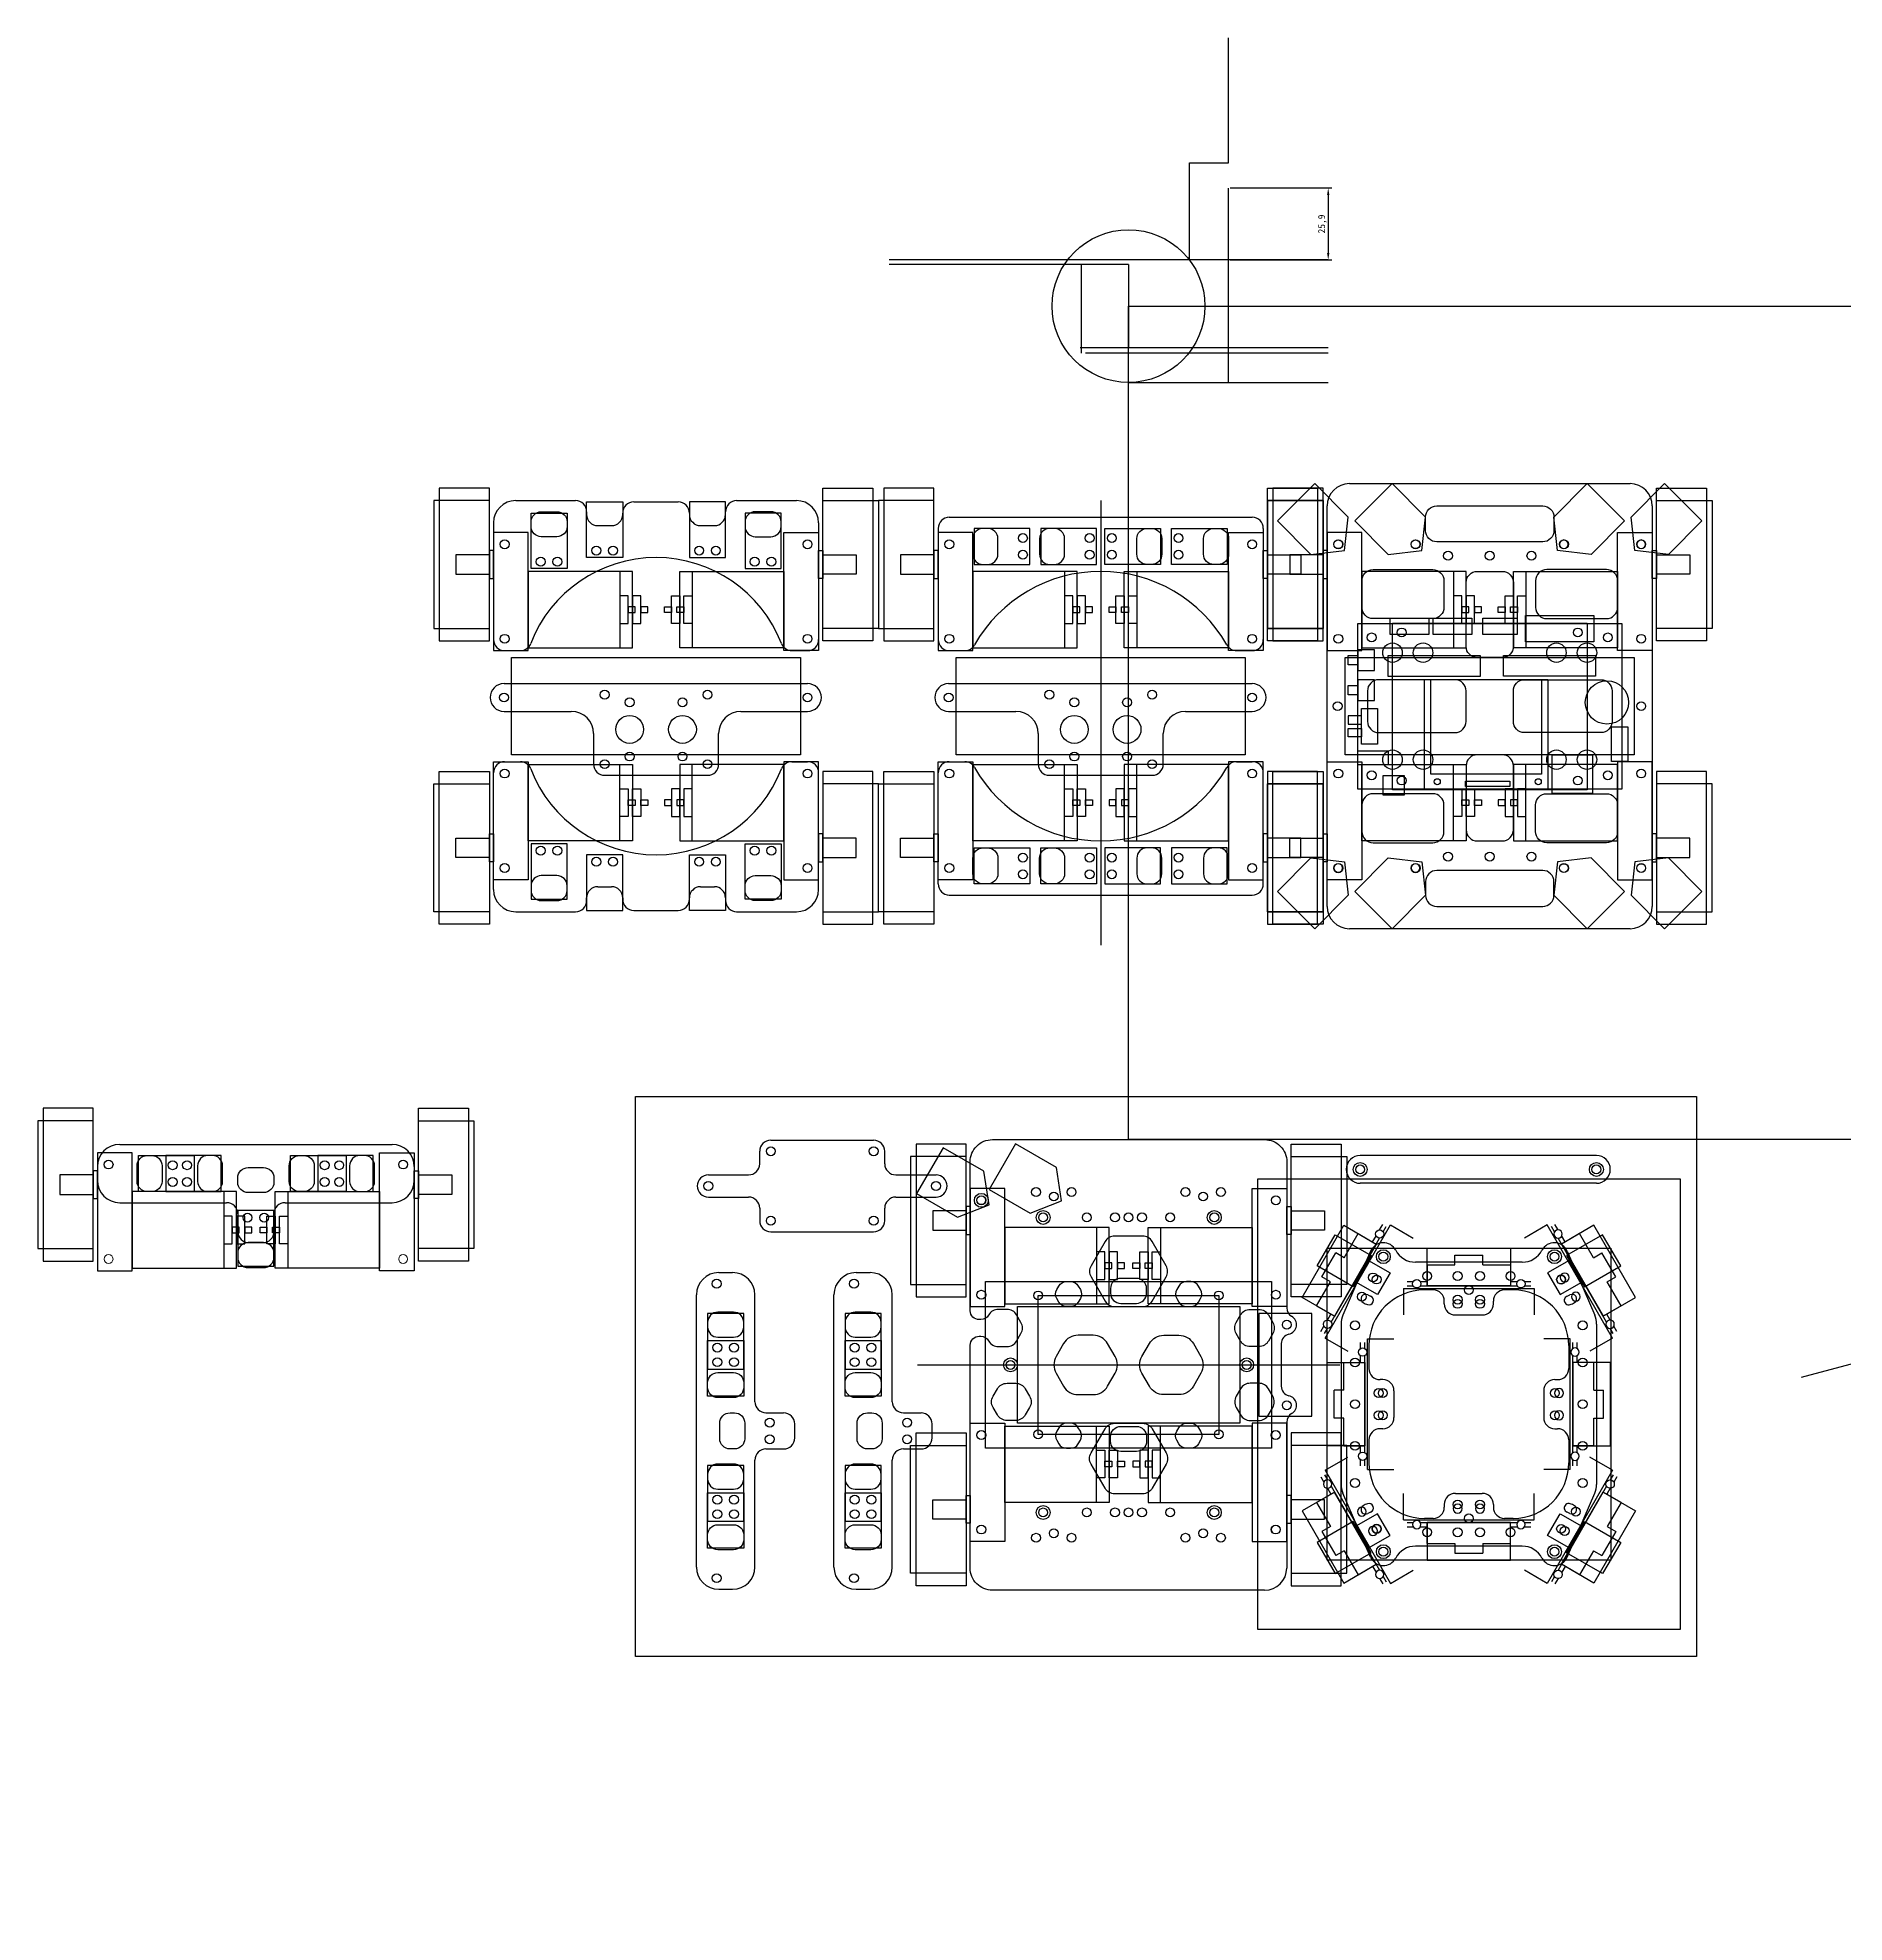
# Model space of a CAD drawing. Header units: millimetres. Extents: x -611 to 3806, y -1959 to 573.
# Drawn here: x 113 to 763, y -133 to 545 of the extents above; entities that cross this region are included whole.
import ezdxf

# ---------------------------------------------------------------- set-up
doc = ezdxf.new("R2010")
doc.units = ezdxf.units.MM
for name, color, linetype in [('内切', 7, 'Continuous'), ('外切', 2, 'Continuous'), ('部件', 22, 'Continuous')]:
    doc.layers.add(name, color=color, linetype=linetype)
doc.styles.get("Standard").update_dxf_attribs({"font": ''})
doc.styles.get('Standard').set_extended_font_data('SimSun')
doc.dimstyles.new('ISO-25', dxfattribs={"dimtxt": 2.5, "dimasz": 2.5, "dimexe": 1.25, "dimexo": 0.625, "dimtad": 1, "dimtxsty": 'Standard', "dimcen": 2.5, "dimadec": 0, "dimazin": 0, "dimtfac": 1, "dimtmove": 0, "dimatfit": 3, "dimfxl": 0, "dimarcsym": 0})

# ---------------------------------------------------------------- blocks, each defined once
blk = doc.blocks.new('A$C40E74946')
at = {"layer": '部件', "color": 6}
blk.add_line((76.5, 28.5), (76.5, 56), dxfattribs=at)
at = {"layer": '部件', "color": 1}
for points in [[(31, 57), (43.5, 57), (43.5, 14.5), (31, 14.5)], [(43.5, 28.5), (43.5, 56), (81, 56), (81, 28.5)], [(11.5, 53.5), (29.5, 53.5), (29.5, -1.5), (11.5, -1.5)], [(81, 47.3), (84, 47.3), (84, 37.3), (81, 37.3)], [(84, 43.3), (86.5, 43.3), (86.5, 41.3), (84, 41.3)], [(17.5, 29.5), (29.5, 29.5), (29.5, 22.5), (17.5, 22.5)], [(29.5, 31), (31, 31), (31, 21), (29.5, 21)]]:
    blk.add_lwpolyline(points, close=True, dxfattribs=at)
at = {"layer": '部件'}
blk.add_lwpolyline([(9.5, 49), (29.5, 49), (29.5, 3), (9.5, 3)], close=True, dxfattribs=at)
at = {"layer": '部件', "color": 6}
for points in [[(76.5, 47.3), (79.5, 47.3), (79.5, 37.3), (76.5, 37.3)], [(79.5, 43.3), (82, 43.3), (82, 41.3), (79.5, 41.3)]]:
    blk.add_lwpolyline(points, close=True, dxfattribs=at)
at = {"layer": '部件', "color": 1, "lineweight": 0}
for centre in [(35, 52.75), (35, 18.75)]:
    blk.add_circle(centre, 1.6, dxfattribs=at)
blk = doc.blocks.new('A$C26002F25')
blk.add_lwpolyline([(9.5, 0), (19, 7.6), (19, 24.6), (0, 24.6), (0, 7.6), (9.5, 0)])
blk.add_circle((9.5, 3.2, -58.01), 1.56)
blk = doc.blocks.new('A$C08BD089C')
at = {"layer": '部件', "color": 3}
for points in [[(2.49, 2.95), (2.49, 62.55), (97.49, 62.55), (97.49, 2.95)], [(27.49, 64.15), (27.49, 50.15), (12.99, 50.15), (12.99, 64.15)], [(29.06, 62.55), (73.46, 62.55), (73.46, 23.15), (29.06, 23.15)], [(42.71, 61.65), (58.71, 61.65), (58.71, 59.71), (42.71, 59.71)], [(88.29, 57.65), (80.79, 57.65), (80.79, 64.75), (88.29, 64.75)], [(31.36, 57.15), (71.16, 57.15), (71.16, 23.15), (31.36, 23.15)], [(6.21, 52.55), (6.21, 40.15), (0.31, 40.15), (0.31, 52.55)], [(86.49, 53.75), (97.49, 53.75), (97.49, 48.75), (86.49, 48.75)], [(90.39, 46.35), (96.09, 46.35), (96.09, 33.55), (90.39, 33.55)], [(96.09, 43.75), (100.99, 43.75), (100.99, 40.75), (96.09, 40.75)], [(96.09, 36.15), (100.99, 36.15), (100.99, 39.15), (96.09, 39.15)], [(91.49, 23.25), (97.49, 23.25), (97.49, 30.65), (91.49, 30.65)], [(97.49, 28.6), (100.99, 28.6), (100.99, 25.3), (97.49, 25.3)], [(11.89, 21.95), (44.99, 21.95), (44.99, 14.45), (11.89, 14.45)], [(53.39, 22), (86.49, 22), (86.49, 14.5), (53.39, 14.5)], [(91.49, 12.45), (97.49, 12.45), (97.49, 19.85), (91.49, 19.85)], [(97.49, 17.8), (100.99, 17.8), (100.99, 14.5), (97.49, 14.5)], [(12.49, 9.5), (37.09, 9.5), (37.09, 0), (12.49, 0)], [(40.09, 6.95), (52.49, 6.95), (52.49, 1.05), (40.09, 1.05)], [(56.49, 6.95), (70.39, 6.95), (70.39, 1.05), (56.49, 1.05)], [(71.89, 6.95), (85.79, 6.95), (85.79, 1.05), (71.89, 1.05)]]:
    blk.add_lwpolyline(points, close=True, dxfattribs=at)
at = {"layer": '部件'}
for centre in [(7.49, 57.55), (92.49, 57.55), (7.49, 7.95), (92.49, 7.95)]:
    blk.add_circle(centre, 1.6, dxfattribs=at)
at = {"layer": '部件', "color": 3}
for centre, radius in [((32.54, 59.91), 1.1), ((68.89, 59.91), 1.1), ((7.8, 31.33), 7.8)]:
    blk.add_circle(centre, radius, dxfattribs=at)
blk = doc.blocks.new('newban')
at = {"layer": '部件'}
blk.add_lwpolyline([(-73.91, -12), (-13.91, -12), (-13.91, -82), (-73.91, -82)], close=True, dxfattribs=at)
for centre in [(-70.56, -15.3), (-17.26, -15.3), (-70.56, -78.7), (-17.26, -78.7)]:
    blk.add_circle(centre, 1.6, dxfattribs=at)
blk = doc.blocks.new('*D11')
at = {"layer": 'Defpoints', "color": 0}
for p in [(541.66, 491.38), (541.66, 465.48), (577.6, 465.48)]:
    blk.add_point(p, dxfattribs=at)
at = {"layer": '外切', "color": 0, "lineweight": -2}
for p, q in [((542.29, 491.38), (578.85, 491.38)), ((577.6, 488.88), (577.6, 467.98)), ((542.29, 465.48), (578.85, 465.48))]:
    blk.add_line(p, q, dxfattribs=at)
at = {"layer": '外切', "color": 0}
for points in [[(577.18, 488.88), (578.02, 488.88), (577.6, 491.38)], [(577.18, 467.98), (578.02, 467.98), (577.6, 465.48)]]:
    blk.add_solid(points, dxfattribs=at)
at = {"layer": '外切', "color": 0, "insert": (575.52, 478.43), "char_height": 2.5, "attachment_point": 5, "rotation": 90}
blk.add_mtext('25,9', dxfattribs=at)
blk = doc.blocks.new('djd')
at = {"layer": '部件', "color": 3}
for p, q in [((629.69, -106.7), (629.69, 13.3)), ((578.22, -132.57), (433.72, -49.14)), ((573.22, -187.8), (433.72, -187.8)), ((578.22, -243.03), (433.72, -326.46))]:
    blk.add_line(p, q, dxfattribs=at)
at = {"layer": '部件', "color": 2}
for p, q in [((578.72, -131.7), (473.72, -71.08)), ((578.72, -243.9), (473.72, -304.52))]:
    blk.add_line(p, q, dxfattribs=at)
at = {"layer": '部件', "color": 4}
for p, q in [((579.22, -130.83), (523.72, -98.79)), ((579.22, -244.77), (523.72, -276.81))]:
    blk.add_line(p, q, dxfattribs=at)
at = {"layer": '部件'}
for p, q in [((581.22, -106.7), (678.15, -106.7)), ((618.66, -106.7), (618.66, -268.9)), ((629.69, -106.7), (629.69, -268.9)), ((640.72, -106.7), (640.72, -268.9)), ((573.22, -260.9), (573.22, -114.7)), ((686.15, -114.7), (686.15, -260.9)), ((678.15, -268.9), (581.22, -268.9))]:
    blk.add_line(p, q, dxfattribs=at)
at = {"layer": '部件', "color": 1}
for p, q in [((614.69, -132.66), (629.69, -106.7)), ((629.69, -106.7), (644.69, -132.66))]:
    blk.add_line(p, q, dxfattribs=at)
at = {"layer": '部件'}
for points in [[(553.72, -108.3), (571.72, -108.3), (571.72, -163.3), (553.72, -163.3)], [(687.72, -108.3), (705.72, -108.3), (705.72, -163.3), (687.72, -163.3)], [(595.47, -132.7), (582.47, -125.2), (574.97, -138.2), (587.97, -145.7)], [(663.91, -132.7), (676.9, -125.2), (684.4, -138.2), (671.41, -145.7)], [(597.51, -147.16), (601.51, -140.24), (593.72, -135.74), (589.72, -142.66)], [(661.86, -147.16), (657.86, -140.24), (665.66, -135.74), (669.66, -142.66)], [(553.72, -212.3), (571.72, -212.3), (571.72, -267.3), (553.72, -267.3)], [(687.72, -212.3), (705.72, -212.3), (705.72, -267.3), (687.72, -267.3)], [(595.47, -242.89), (582.47, -250.39), (574.97, -237.4), (587.97, -229.9)], [(597.51, -228.44), (601.51, -235.36), (593.72, -239.86), (589.72, -232.94)], [(661.86, -228.44), (657.86, -235.36), (665.66, -239.86), (669.66, -232.94)], [(663.91, -242.89), (676.9, -250.39), (684.4, -237.4), (671.41, -229.9)]]:
    blk.add_lwpolyline(points, close=True, dxfattribs=at)
at = {"layer": '部件', "color": 6}
for points in [[(623.19, -160.35), (623.19, -161.95, 0.414214), (626.89, -165.65), (632.49, -165.65, 0.414214), (636.19, -161.95), (636.19, -160.35, 0.414214), (632.49, -156.65), (626.89, -156.65, 0.414214)], [(623.19, -215.25), (623.19, -213.65, -0.414214), (626.89, -209.95), (632.49, -209.95, -0.414214), (636.19, -213.65), (636.19, -215.25, -0.414214), (632.49, -218.95), (626.89, -218.95, -0.414214)]]:
    blk.add_lwpolyline(points, format="xyb", close=True, dxfattribs=at)
at = {"layer": '部件'}
for centre in [(614.69, -132.66), (629.69, -132.66), (644.69, -132.66), (596.91, -142.2), (662.46, -142.2), (596.91, -233.4), (662.46, -233.4), (614.69, -242.94), (629.69, -242.94), (644.69, -242.94)]:
    blk.add_circle(centre, 1.6, dxfattribs=at)
for centre, start, end in [((581.22, -114.7), 90, 180), ((678.15, -114.7), 0, 90), ((581.22, -260.9), 180, 270), ((678.15, -260.9), 270, 0)]:
    blk.add_arc(centre, 8, start, end, dxfattribs=at)
blk = doc.blocks.new('rt')
at = {"layer": '部件', "color": 3}
for points in [[(444.6, -44), (457.6, -44), (457.6, -59), (444.6, -59)], [(446.6, -59), (455.6, -59), (455.6, -68), (446.6, -68)]]:
    blk.add_lwpolyline(points, close=True, dxfattribs=at)
blk.add_circle((451.1, -65), 1.6, dxfattribs=at)
blk = doc.blocks.new('ry')
at = {"layer": '部件', "color": 3}
for p, q in [((400.85, -48.2), (400.85, -44.7)), ((400.85, -44.7), (410.85, -44.7)), ((410.85, -48.2), (410.85, -44.7)), ((383.6, -54.2), (385.8, -54.2)), ((388.4, -54.2), (390.85, -54.2)), ((390.85, -48.2), (400.85, -48.2)), ((390.85, -48.2), (390.85, -55.7)), ((410.85, -48.2), (420.85, -48.2)), ((420.85, -48.2), (420.85, -55.7)), ((420.85, -54.2), (423.3, -54.2)), ((425.9, -54.2), (428.1, -54.2)), ((383.6, -55.7), (385.8, -55.7)), ((388.4, -55.7), (423.3, -55.7)), ((425.9, -55.7), (428.1, -55.7))]:
    blk.add_line(p, q, dxfattribs=at)
at = {"layer": '部件', "color": 6}
for p, q in [((382.35, -56.7), (429.35, -56.7)), ((382.35, -56.7), (382.35, -66.2)), ((429.35, -56.7), (429.35, -66.2))]:
    blk.add_line(p, q, dxfattribs=at)
blk.add_lwpolyline([(390.85, -42.2), (420.85, -42.2), (420.85, -55.7), (390.85, -55.7)], close=True, dxfattribs=at)
at = {"layer": '部件', "color": 3}
for centre in [(387.1, -54.95), (424.6, -54.95)]:
    blk.add_circle(centre, 1.5, dxfattribs=at)
at = {"layer": '部件', "color": 6}
for centre in [(401.85, -60.7), (409.85, -60.7)]:
    blk.add_circle(centre, 1.6, dxfattribs=at)

msp = doc.modelspace()

# ---------------------------------------------------------------- linework, layer by layer
at = {"layer": '内切'}
for p, q in [((615.35, 94.749), (612.238, 94.749)), ((619.35, 89.749), (619.35, 90.749)), ((637.05, 89.749), (637.05, 90.749)), ((644.162, 94.749), (641.05, 94.749)), ((623.35, 85.749), (633.05, 85.749)), ((592.238, 74.749), (592.238, 66.499)), ((664.162, 74.749), (664.162, 66.499)), ((597.238, 62.499), (596.238, 62.499)), ((659.162, 62.499), (660.162, 62.499)), ((601.238, 58.499), (601.238, 48.799)), ((655.162, 58.499), (655.162, 48.799)), ((592.238, 40.799), (592.238, 32.549)), ((597.238, 44.799), (596.238, 44.799)), ((659.162, 44.799), (660.162, 44.799)), ((664.162, 40.799), (664.162, 32.549)), ((623.35, 21.549), (633.05, 21.549)), ((619.35, 17.549), (619.35, 16.549)), ((637.05, 17.549), (637.05, 16.549)), ((615.35, 12.549), (612.238, 12.549)), ((644.162, 12.549), (641.05, 12.549))]:
    msp.add_line(p, q, dxfattribs=at)
for points in [[(290.725, 369.579), (290.725, 371.179, -0.4142136), (294.425, 374.879), (300.025, 374.879, -0.4142136), (303.725, 371.179), (303.725, 369.579, -0.4142136), (300.025, 365.879), (294.425, 365.879, -0.4142136)], [(380.725, 369.579), (380.725, 371.179, 0.4142136), (377.025, 374.879), (371.425, 374.879, 0.4142136), (367.725, 371.179), (367.725, 369.579, 0.4142136), (371.425, 365.879), (377.025, 365.879, 0.4142136)], [(616.644, 376.979), (654.806, 376.979, -0.4142136), (658.806, 372.979), (658.806, 368.018, -0.4142136), (654.806, 364.018), (616.644, 364.018, -0.4142136), (612.644, 368.018), (612.644, 372.979, -0.4142136)], [(455.025, 368.879), (453.425, 368.879, 0.4142136), (449.725, 365.179), (449.725, 359.579, 0.4142136), (453.425, 355.879), (455.025, 355.879, 0.4142136), (458.725, 359.579), (458.725, 365.179, 0.4142136)], [(479.025, 368.879), (477.425, 368.879, 0.4142136), (473.725, 365.179), (473.725, 359.579, 0.4142136), (477.425, 355.879), (479.025, 355.879, 0.4142136), (482.725, 359.579), (482.725, 365.179, 0.4142136)], [(512.425, 368.879), (514.025, 368.879, -0.4142136), (517.725, 365.179), (517.725, 359.579, -0.4142136), (514.025, 355.879), (512.425, 355.879, -0.4142136), (508.725, 359.579), (508.725, 365.179, -0.4142136)], [(536.425, 368.879), (538.025, 368.879, -0.4142136), (541.725, 365.179), (541.725, 359.579, -0.4142136), (538.025, 355.879), (536.425, 355.879, -0.4142136), (532.725, 359.579), (532.725, 365.179, -0.4142136)], [(615.225, 336.408), (593.725, 336.408, -0.4142136), (589.725, 340.408), (589.725, 350.018, -0.4142136), (593.725, 354.018), (615.225, 354.018, -0.4142136), (619.225, 350.018), (619.225, 340.408, -0.4142136)], [(631.225, 353.379), (640.225, 353.379, -0.4142136), (644.225, 349.379), (644.225, 326.379, -0.4142136), (640.225, 322.379), (631.225, 322.379, -0.4142136), (627.225, 326.379), (627.225, 349.379, -0.4142136)], [(656.225, 336.408), (677.725, 336.408, 0.4142136), (681.725, 340.408), (681.725, 350.018, 0.4142136), (677.725, 354.018), (656.225, 354.018, 0.4142136), (652.225, 350.018), (652.225, 340.408, 0.4142136)], [(595.725, 295.379), (623.225, 295.379, 0.4142136), (627.225, 299.379), (627.225, 310.379, 0.4142136), (623.225, 314.379), (595.725, 314.379, 0.4142136), (591.725, 310.379), (591.725, 299.379, 0.4142136)], [(675.725, 295.379), (648.225, 295.379, -0.4142136), (644.225, 299.379), (644.225, 310.379, -0.4142136), (648.225, 314.379), (675.725, 314.379, -0.4142136), (679.725, 310.379), (679.725, 299.379, -0.4142136)], [(631.225, 256.379), (640.225, 256.379, 0.4142136), (644.225, 260.379), (644.225, 283.379, 0.4142136), (640.225, 287.379), (631.225, 287.379, 0.4142136), (627.225, 283.379), (627.225, 260.379, 0.4142136)], [(615.225, 273.35), (593.725, 273.35, 0.4142136), (589.725, 269.35), (589.725, 259.74, 0.4142136), (593.725, 255.74), (615.225, 255.74, 0.4142136), (619.225, 259.74), (619.225, 269.35, 0.4142136)], [(656.225, 273.35), (677.725, 273.35, -0.4142136), (681.725, 269.35), (681.725, 259.74, -0.4142136), (677.725, 255.74), (656.225, 255.74, -0.4142136), (652.225, 259.74), (652.225, 269.35, -0.4142136)], [(455.025, 240.879), (453.425, 240.879, -0.4142136), (449.725, 244.579), (449.725, 250.179, -0.4142136), (453.425, 253.879), (455.025, 253.879, -0.4142136), (458.725, 250.179), (458.725, 244.579, -0.4142136)], [(479.025, 240.879), (477.425, 240.879, -0.4142136), (473.725, 244.579), (473.725, 250.179, -0.4142136), (477.425, 253.879), (479.025, 253.879, -0.4142136), (482.725, 250.179), (482.725, 244.579, -0.4142136)], [(512.425, 240.879), (514.025, 240.879, 0.4142136), (517.725, 244.579), (517.725, 250.179, 0.4142136), (514.025, 253.879), (512.425, 253.879, 0.4142136), (508.725, 250.179), (508.725, 244.579, 0.4142136)], [(536.425, 240.879), (538.025, 240.879, 0.4142136), (541.725, 244.579), (541.725, 250.179, 0.4142136), (538.025, 253.879), (536.425, 253.879, 0.4142136), (532.725, 250.179), (532.725, 244.579, 0.4142136)], [(616.644, 232.779), (654.806, 232.779, 0.4142136), (658.806, 236.779), (658.806, 241.74, 0.4142136), (654.806, 245.74), (616.644, 245.74, 0.4142136), (612.644, 241.74), (612.644, 236.779, 0.4142136)], [(290.725, 240.179), (290.725, 238.579, 0.4142136), (294.425, 234.879), (300.025, 234.879, 0.4142136), (303.725, 238.579), (303.725, 240.179, 0.4142136), (300.025, 243.879), (294.425, 243.879, 0.4142136)], [(380.725, 240.179), (380.725, 238.579, -0.4142136), (377.025, 234.879), (371.425, 234.879, -0.4142136), (367.725, 238.579), (367.725, 240.179, -0.4142136), (371.425, 243.879), (377.025, 243.879, -0.4142136)], [(154.25, 130.15), (152.65, 130.15, -0.4142136), (148.95, 133.85), (148.95, 139.45, -0.4142136), (152.65, 143.15), (154.25, 143.15, -0.4142136), (157.95, 139.45), (157.95, 133.85, -0.4142136)], [(174.45, 130.15), (176.05, 130.15, 0.4142136), (179.75, 133.85), (179.75, 139.45, 0.4142136), (176.05, 143.15), (174.45, 143.15, 0.4142136), (170.75, 139.45), (170.75, 133.85, 0.4142136)], [(209, 130.15), (207.4, 130.15, -0.4142136), (203.7, 133.85), (203.7, 139.45, -0.4142136), (207.4, 143.15), (209, 143.15, -0.4142136), (212.7, 139.45), (212.7, 133.85, -0.4142136)], [(229.15, 130.15), (230.75, 130.15, 0.4142136), (234.45, 133.85), (234.45, 139.45, 0.4142136), (230.75, 143.15), (229.15, 143.15, 0.4142136), (225.45, 139.45), (225.45, 133.85, 0.4142136)], [(185.2, 133.5), (185.2, 135.1, -0.4142136), (188.9, 138.8), (194.5, 138.8, -0.4142136), (198.2, 135.1), (198.2, 133.5, -0.4142136), (194.5, 129.8), (188.9, 129.8, -0.4142136)], [(519.271, 103.479), (514.249, 112.178, 0.2679492), (510.785, 114.178), (500.74, 114.178, 0.2679492), (497.276, 112.178), (492.253, 103.479, 0.2679492), (492.253, 99.479), (497.276, 90.779, 0.2679492), (500.74, 88.779), (510.785, 88.779, 0.2679492), (514.249, 90.779), (519.271, 99.479, 0.2679492)], [(488.421, 91.679), (487.671, 90.379, -0.2679492), (484.9, 88.779), (483.4, 88.779, -0.2679492), (480.629, 90.379), (479.879, 91.679, -0.2679492), (479.879, 94.879), (480.629, 96.178, -0.2679492), (483.4, 97.778), (484.9, 97.778, -0.2679492), (487.671, 96.178), (488.421, 94.879, -0.2679492)], [(523.103, 91.679), (523.853, 90.379, 0.2679492), (526.625, 88.779), (528.125, 88.779, 0.2679492), (530.896, 90.379), (531.646, 91.679, 0.2679492), (531.646, 94.879), (530.896, 96.178, 0.2679492), (528.125, 97.778), (526.625, 97.778, 0.2679492), (523.853, 96.178), (523.103, 94.879, 0.2679492)], [(367.28, 81.47), (367.28, 83.07, 0.4142136), (363.58, 86.77), (357.98, 86.77, 0.4142136), (354.28, 83.07), (354.28, 81.47, 0.4142136), (357.98, 77.77), (363.58, 77.77, 0.4142136)], [(416.72, 81.47), (416.72, 83.07, 0.4142136), (413.02, 86.77), (407.42, 86.77, 0.4142136), (403.72, 83.07), (403.72, 81.47, 0.4142136), (407.42, 77.77), (413.02, 77.77, 0.4142136)], [(544.489, 83.08), (546.048, 85.779, -0.2679492), (549.512, 87.779), (552.629, 87.779, -0.2679492), (556.093, 85.779), (557.651, 83.08, -0.2679492), (557.651, 79.08), (556.093, 76.381, -0.2679492), (552.629, 74.381), (549.512, 74.381, -0.2679492), (546.048, 76.381), (544.489, 79.08, -0.2679492)], [(500.921, 70.779), (498.208, 75.479, 0.2679492), (493.012, 78.479), (487.585, 78.479, 0.2679492), (482.389, 75.479), (479.676, 70.779, 0.2679492), (479.676, 64.779), (482.389, 60.08, 0.2679492), (487.585, 57.08), (493.012, 57.08, 0.2679492), (498.208, 60.08), (500.921, 64.779, 0.2679492)], [(510.529, 70.779), (513.242, 75.479, -0.2679492), (518.438, 78.479), (523.864, 78.479, -0.2679492), (529.06, 75.479), (531.773, 70.779, -0.2679492), (531.773, 64.779), (529.06, 60.08, -0.2679492), (523.864, 57.08), (518.438, 57.08, -0.2679492), (513.242, 60.08), (510.529, 64.779, -0.2679492)], [(367.28, 61.32), (367.28, 59.72, -0.4142136), (363.58, 56.02), (357.98, 56.02, -0.4142136), (354.28, 59.72), (354.28, 61.32, -0.4142136), (357.98, 65.02), (363.58, 65.02, -0.4142136)], [(416.72, 61.32), (416.72, 59.72, -0.4142136), (413.02, 56.02), (407.42, 56.02, -0.4142136), (403.72, 59.72), (403.72, 61.32, -0.4142136), (407.42, 65.02), (413.02, 65.02, -0.4142136)], [(470.152, 52.479), (468.594, 49.779, -0.2679492), (465.13, 47.779), (462.013, 47.779, -0.2679492), (458.549, 49.779), (456.99, 52.479, -0.2679492), (456.99, 56.479), (458.549, 59.178, -0.2679492), (462.013, 61.178), (465.13, 61.178, -0.2679492), (468.594, 59.178), (470.152, 56.479, -0.2679492)], [(544.489, 52.479), (546.048, 49.779, 0.2679492), (549.512, 47.779), (552.629, 47.779, 0.2679492), (556.093, 49.779), (557.651, 52.479, 0.2679492), (557.651, 56.479), (556.093, 59.178, 0.2679492), (552.629, 61.178), (549.512, 61.178, 0.2679492), (546.048, 59.178), (544.489, 56.479, 0.2679492)], [(363.93, 37.52), (362.33, 37.52, -0.4142136), (358.63, 41.22), (358.63, 46.82, -0.4142136), (362.33, 50.52), (363.93, 50.52, -0.4142136), (367.63, 46.82), (367.63, 41.22, -0.4142136)], [(413.37, 37.52), (411.77, 37.52, -0.4142136), (408.07, 41.22), (408.07, 46.82, -0.4142136), (411.77, 50.52), (413.37, 50.52, -0.4142136), (417.07, 46.82), (417.07, 41.22, -0.4142136)], [(488.421, 43.88), (487.671, 45.179, 0.2679492), (484.9, 46.779), (483.4, 46.779, 0.2679492), (480.629, 45.179), (479.879, 43.88, 0.2679492), (479.879, 40.68), (480.629, 39.381, 0.2679492), (483.4, 37.781), (484.9, 37.781, 0.2679492), (487.671, 39.381), (488.421, 40.68, 0.2679492)], [(519.271, 32.08), (514.249, 23.381, -0.2679492), (510.785, 21.381), (500.74, 21.381, -0.2679492), (497.276, 23.381), (492.253, 32.08, -0.2679492), (492.253, 36.08), (497.276, 44.779, -0.2679492), (500.74, 46.779), (510.785, 46.779, -0.2679492), (514.249, 44.779), (519.271, 36.08, -0.2679492)], [(523.103, 43.88), (523.853, 45.179, -0.2679492), (526.625, 46.779), (528.125, 46.779, -0.2679492), (530.896, 45.179), (531.646, 43.88, -0.2679492), (531.646, 40.68), (530.896, 39.381, -0.2679492), (528.125, 37.781), (526.625, 37.781, -0.2679492), (523.853, 39.381), (523.103, 40.68, -0.2679492)], [(367.28, 26.77), (367.28, 28.37, 0.4142136), (363.58, 32.07), (357.98, 32.07, 0.4142136), (354.28, 28.37), (354.28, 26.77, 0.4142136), (357.98, 23.07), (363.58, 23.07, 0.4142136)], [(416.72, 26.77), (416.72, 28.37, 0.4142136), (413.02, 32.07), (407.42, 32.07, 0.4142136), (403.72, 28.37), (403.72, 26.77, 0.4142136), (407.42, 23.07), (413.02, 23.07, 0.4142136)], [(367.28, 6.57), (367.28, 4.97, -0.4142136), (363.58, 1.27), (357.98, 1.27, -0.4142136), (354.28, 4.97), (354.28, 6.57, -0.4142136), (357.98, 10.27), (363.58, 10.27, -0.4142136)], [(416.72, 6.57), (416.72, 4.97, -0.4142136), (413.02, 1.27), (407.42, 1.27, -0.4142136), (403.72, 4.97), (403.72, 6.57, -0.4142136), (407.42, 10.27), (413.02, 10.27, -0.4142136)]]:
    msp.add_lwpolyline(points, format="xyb", close=True, dxfattribs=at)
for centre, radius in [((467.725, 365.379), 1.6), ((491.725, 365.379), 1.6), ((499.725, 365.379), 1.6), ((523.725, 365.379), 1.6), ((281.225, 363.129), 1.6), ((314.225, 360.879), 1.6), ((320.225, 360.879), 1.6), ((351.225, 360.879), 1.6), ((357.225, 360.879), 1.6), ((390.225, 363.129), 1.6), ((441.225, 363.129), 1.6), ((467.725, 359.379), 1.6), ((491.725, 359.379), 1.6), ((499.725, 359.379), 1.6), ((523.725, 359.379), 1.6), ((550.225, 363.129), 1.6), ((581.225, 363.129), 1.6), ((609.038, 363.129), 1.6), ((620.725, 359.018), 1.6), ((635.725, 359.018), 1.6), ((650.725, 359.018), 1.6), ((662.412, 363.129), 1.6), ((690.225, 363.129), 1.6), ((294.225, 356.879), 1.6), ((300.225, 356.879), 1.6), ((371.225, 356.879), 1.6), ((377.225, 356.879), 1.6), ((604.025, 331.408), 1.6), ((667.425, 331.408), 1.6), ((281.225, 329.129), 1.6), ((390.225, 329.129), 1.6), ((441.225, 329.129), 1.6), ((550.225, 329.129), 1.6), ((581.225, 329.129), 1.6), ((593.228, 329.618), 1.6), ((600.725, 324.129), 3.5), ((611.725, 324.129), 3.5), ((659.725, 324.129), 3.5), ((670.725, 324.129), 3.5), ((678.224, 329.618), 1.6), ((690.225, 329.129), 1.6), ((281, 308), 1.6), ((317.235, 309), 1.6), ((326.225, 306.25), 1.6), ((345.225, 306.25), 1.6), ((354.225, 309), 1.6), ((390.225, 308), 1.6), ((441, 308), 1.6), ((477.235, 309), 1.6), ((486.225, 306.25), 1.6), ((505.225, 306.25), 1.6), ((514.225, 309), 1.6), ((550.225, 308), 1.6), ((581, 304.879), 1.6), ((690.225, 304.879), 1.6), ((326.225, 296.5), 5), ((345.225, 296.5), 5), ((486.225, 296.5), 5), ((505.225, 296.5), 5), ((317.225, 284), 1.6), ((326.225, 286.75), 1.6), ((345.225, 286.75), 1.6), ((354.225, 284), 1.6), ((477.225, 284), 1.6), ((486.225, 286.75), 1.6), ((505.225, 286.75), 1.6), ((514.225, 284), 1.6), ((600.725, 285.629), 3.5), ((611.725, 285.629), 3.5), ((659.725, 285.629), 3.5), ((670.725, 285.629), 3.5), ((281.225, 280.629), 1.6), ((390.225, 280.629), 1.6), ((441.225, 280.629), 1.6), ((550.225, 280.629), 1.6), ((581.225, 280.629), 1.6), ((593.228, 280.018), 1.6), ((604.025, 278.108), 1.6), ((667.425, 278.108), 1.6), ((678.224, 280.018), 1.6), ((690.225, 280.629), 1.6), ((294.225, 252.879), 1.6), ((300.225, 252.879), 1.6), ((371.225, 252.879), 1.6), ((377.225, 252.879), 1.6), ((467.725, 250.379), 1.6), ((491.725, 250.379), 1.6), ((499.725, 250.379), 1.6), ((523.725, 250.379), 1.6), ((620.725, 250.74), 1.6), ((635.725, 250.74), 1.6), ((650.725, 250.74), 1.6), ((281.225, 246.629), 1.6), ((314.225, 248.879), 1.6), ((320.225, 248.879), 1.6), ((351.225, 248.879), 1.6), ((357.225, 248.879), 1.6), ((390.225, 246.629), 1.6), ((441.225, 246.629), 1.6), ((467.725, 244.379), 1.6), ((491.725, 244.379), 1.6), ((499.725, 244.379), 1.6), ((523.725, 244.379), 1.6), ((550.225, 246.629), 1.6), ((581.225, 246.629), 1.6), ((609.038, 246.629), 1.6), ((662.412, 246.629), 1.6), ((690.225, 246.629), 1.6), ((377.022, 144.679), 1.6), ((414.012, 144.679), 1.6), ((138.7, 139.9), 1.6), ((161.75, 139.65), 1.6), ((166.95, 139.65), 1.6), ((216.45, 139.65), 1.6), ((221.7, 139.65), 1.6), ((244.7, 139.9), 1.6), ((589.1, 138.149), 1.6), ((674.1, 138.149), 1.6), ((161.75, 133.65), 1.6), ((166.95, 133.65), 1.6), ((216.45, 133.65), 1.6), ((221.7, 133.65), 1.6), ((354.55, 132.179), 1.6), ((436.475, 132.179), 1.6), ((472.47, 129.993, -98.014), 1.6), ((478.85, 128.393, -98.014), 1.6), ((485.229, 129.993, -98.014), 1.6), ((526.22, 129.993, -98.014), 1.6), ((532.6, 128.393, -98.014), 1.6), ((538.979, 129.993, -98.014), 1.6), ((188.7, 120.8), 1.6), ((194.7, 120.8), 1.6), ((452.762, 127.029), 1.6), ((475.004, 120.874), 1.6), ((490.725, 120.874), 1.6), ((500.875, 120.874), 1.6), ((505.725, 120.874), 1.6), ((510.575, 120.874), 1.6), ((520.725, 120.874), 1.6), ((536.596, 120.874), 1.6), ((558.762, 127.029), 1.6), ((377.012, 119.679), 1.6), ((414.012, 119.679), 1.6), ((597.442, 106.744), 1.6), ((659.033, 106.744), 1.6), ((357.53, 97.02), 1.6), ((406.97, 97.02), 1.6), ((594.999, 98.512), 1.6), ((613.2, 99.749), 1.6), ((624.2, 99.749), 1.6), ((628.2, 94.749), 1.6), ((632.2, 99.749), 1.6), ((643.2, 99.749), 1.6), ((661.401, 98.512), 1.6), ((452.762, 93.029), 1.6), ((473.225, 92.779), 1.6), ((538.225, 92.779), 1.6), ((558.762, 93.029), 1.6), ((624.2, 89.749), 1.6), ((632.2, 89.749), 1.6), ((562.687, 82.266), 1.6), ((587.238, 81.999), 1.6), ((669.162, 81.999), 1.6), ((357.78, 74.02), 1.6), ((363.78, 74.02), 1.6), ((407.22, 74.02), 1.6), ((413.22, 74.02), 1.6), ((357.78, 68.77), 1.6), ((363.78, 68.77), 1.6), ((407.22, 68.77), 1.6), ((413.22, 68.77), 1.6), ((463.262, 67.779), 1.6), ((548.262, 67.779), 1.6), ((587.238, 68.649), 1.6), ((669.162, 68.649), 1.6), ((562.687, 53.266), 1.6), ((587.238, 53.649), 1.6), ((597.238, 57.649), 1.6), ((659.162, 57.649), 1.6), ((669.162, 53.649), 1.6), ((376.63, 47.02), 1.6), ((426.07, 47.02), 1.6), ((597.238, 49.649), 1.6), ((659.162, 49.649), 1.6), ((376.63, 41.02), 1.6), ((426.07, 41.02), 1.6), ((452.762, 42.529), 1.6), ((473.225, 42.779), 1.6), ((538.225, 42.779), 1.6), ((558.687, 42.529), 1.6), ((587.238, 38.649), 1.6), ((669.162, 38.649), 1.6), ((357.78, 19.27), 1.6), ((363.78, 19.27), 1.6), ((407.22, 19.27), 1.6), ((413.22, 19.27), 1.6), ((587.238, 25.299), 1.6), ((669.162, 25.299), 1.6), ((357.78, 14.07), 1.6), ((363.78, 14.07), 1.6), ((407.22, 14.07), 1.6), ((413.22, 14.07), 1.6), ((475.004, 14.685), 1.6), ((490.725, 14.685), 1.6), ((500.875, 14.685), 1.6), ((505.725, 14.685), 1.6), ((510.575, 14.685), 1.6), ((520.725, 14.685), 1.6), ((536.596, 14.685), 1.6), ((624.2, 17.549), 1.6), ((628.2, 12.549), 1.6), ((632.2, 17.549), 1.6), ((452.762, 8.529), 1.6), ((472.47, 5.566, -98.014), 1.6), ((478.85, 7.166, -98.014), 1.6), ((485.229, 5.566, -98.014), 1.6), ((526.22, 5.566, -98.014), 1.6), ((532.6, 7.166, -98.014), 1.6), ((538.979, 5.566, -98.014), 1.6), ((558.687, 8.529), 1.6), ((594.999, 8.786), 1.6), ((613.2, 7.549), 1.6), ((624.2, 7.549), 1.6), ((632.2, 7.549), 1.6), ((643.2, 7.549), 1.6), ((661.401, 8.786), 1.6), ((597.442, 0.554), 1.6), ((659.033, 0.554), 1.6), ((357.53, -8.98), 1.6), ((406.97, -8.98), 1.6)]:
    msp.add_circle(centre, radius, dxfattribs=at)
for centre, radius, start, end in [((590.999, 91.584), 1.6, 60, 240), ((594.999, 98.512), 9.6, 240, 250), ((592.263, 90.995), 1.6, 250, 70), ((594.999, 98.512), 6.4, 240, 250), ((612.238, 74.749), 20, 90, 180), ((615.35, 90.749), 4, 0, 90), ((623.35, 89.749), 4, 180, 270), ((633.05, 89.749), 4, 270, 0), ((641.05, 90.749), 4, 90, 180), ((644.162, 74.749), 20, 0, 90), ((664.137, 90.995), 1.6, 110, 290), ((661.401, 98.512), 6.4, 290, 300), ((665.401, 91.584), 1.6, 300, 120), ((661.401, 98.512), 9.6, 290, 300), ((596.238, 66.499), 4, 180, 270), ((597.238, 58.499), 4, 0, 90), ((659.162, 58.499), 4, 90, 180), ((660.162, 66.499), 4, 270, 0), ((597.238, 48.799), 4, 270, 0), ((659.162, 48.799), 4, 180, 270), ((596.238, 40.799), 4, 90, 180), ((660.162, 40.799), 4, 0, 90), ((612.238, 32.549), 20, 180, 270), ((644.162, 32.549), 20, 270, 0), ((623.35, 17.549), 4, 90, 180), ((633.05, 17.549), 4, 0, 90), ((590.999, 15.714), 1.6, 120, 300), ((594.999, 8.786), 9.6, 110, 120), ((592.263, 16.303), 1.6, 290, 110), ((594.999, 8.786), 6.4, 110, 120), ((615.35, 16.549), 4, 270, 0), ((641.05, 16.549), 4, 180, 270), ((664.137, 16.303), 1.6, 70, 250), ((661.401, 8.786), 6.4, 60, 70), ((665.401, 15.714), 1.6, 240, 60), ((661.401, 8.786), 9.6, 60, 70)]:
    msp.add_arc(centre, radius, start, end, dxfattribs=at)
at = {"layer": '外切'}
for p, q in [((541.662, 500.479), (541.662, 545.479)), ((527.649, 465.479), (527.649, 500.479)), ((527.649, 500.479), (541.662, 500.479)), ((541.662, 421.379), (541.662, 491.379)), ((577.6, 465.479), (419.6, 465.479)), ((505.725, 463.879), (419.6, 463.879)), ((505.725, 421.379), (577.6, 421.379)), ((585.225, 384.979), (686.225, 384.979)), ((285.225, 378.879), (306.725, 378.879)), ((310.725, 374.879), (310.725, 373.879)), ((323.725, 373.879), (323.725, 374.379)), ((327.725, 378.379), (343.725, 378.379)), ((347.725, 374.379), (347.725, 373.879)), ((360.725, 373.879), (360.725, 374.879)), ((364.725, 378.879), (386.225, 378.879)), ((577.225, 232.779), (577.225, 376.979)), ((694.225, 376.979), (694.225, 232.779)), ((277.225, 370.879), (277.225, 328.879)), ((314.725, 369.879), (319.725, 369.879)), ((351.725, 369.879), (356.725, 369.879)), ((394.225, 370.879), (394.225, 328.879)), ((437.225, 368.879), (437.225, 328.879)), ((441.225, 372.879), (550.225, 372.879)), ((554.225, 368.879), (554.225, 328.879)), ((281.225, 324.879), (286.898, 324.879)), ((384.551, 324.879), (390.225, 324.879)), ((441.225, 324.879), (446.845, 324.879)), ((544.605, 324.879), (550.225, 324.879)), ((281, 313), (390.225, 313)), ((441, 313), (550.225, 313)), ((281, 303), (305.225, 303)), ((366.225, 303), (390.225, 303)), ((441, 303), (465.225, 303)), ((526.225, 303), (550.225, 303)), ((313.225, 295), (313.225, 284)), ((358.225, 284), (358.225, 295)), ((473.225, 295), (473.225, 284)), ((518.225, 284), (518.225, 295)), ((277.225, 238.879), (277.225, 280.879)), ((281.225, 284.879), (286.898, 284.879)), ((317.225, 280), (354.225, 280)), ((384.551, 284.879), (390.225, 284.879)), ((394.225, 238.879), (394.225, 280.879)), ((437.225, 240.879), (437.225, 280.879)), ((441.225, 284.879), (446.845, 284.879)), ((477.225, 280), (514.225, 280)), ((544.605, 284.879), (550.225, 284.879)), ((554.225, 240.879), (554.225, 280.879)), ((314.725, 239.879), (319.725, 239.879)), ((351.725, 239.879), (356.725, 239.879)), ((285.225, 230.879), (306.725, 230.879)), ((310.725, 234.879), (310.725, 235.879)), ((323.725, 235.879), (323.725, 235.379)), ((327.725, 231.379), (343.725, 231.379)), ((347.725, 235.379), (347.725, 235.879)), ((360.725, 235.879), (360.725, 234.879)), ((364.725, 230.879), (386.225, 230.879)), ((441.225, 236.879), (550.225, 236.879)), ((686.225, 224.779), (585.225, 224.779)), ((142.7, 147.15), (240.7, 147.15)), ((373.012, 140.179), (373.012, 144.679)), ((377.012, 148.679), (414.012, 148.679)), ((418.012, 140.179), (418.012, 144.679)), ((674.1, 143.149), (589.1, 143.149)), ((134.7, 139.15), (134.7, 134.15)), ((248.7, 139.15), (248.7, 134.15)), ((354.55, 136.179), (369.012, 136.179)), ((422.012, 136.179), (436.475, 136.179)), ((674.1, 133.149), (589.1, 133.149)), ((142.7, 126.15), (181.2, 126.15)), ((185.2, 122.15), (185.2, 115.8)), ((198.2, 122.15), (198.2, 115.8)), ((202.2, 126.15), (240.7, 126.15)), ((354.55, 128.179), (369.012, 128.179)), ((373.012, 124.179), (373.012, 119.679)), ((418.012, 119.679), (418.012, 124.179)), ((422.012, 128.179), (436.475, 128.179)), ((377.012, 115.679), (414.012, 115.679)), ((189.2, 111.8), (194.2, 111.8)), ((592.852, 108.727), (582.894, 85.678)), ((663.548, 108.727), (673.506, 85.678)), ((647.428, 104.749), (608.972, 104.749)), ((358.28, 101.02), (363.28, 101.02)), ((407.72, 101.02), (412.72, 101.02)), ((350.28, -4.98), (350.28, 93.02)), ((371.28, 54.52), (371.28, 93.02)), ((399.72, -4.98), (399.72, 93.02)), ((420.72, 54.52), (420.72, 93.02)), ((582.238, 82.505), (582.238, 24.793)), ((674.162, 82.505), (674.162, 24.793)), ((560.687, 75.429), (560.687, 60.104)), ((375.28, 50.52), (381.63, 50.52)), ((424.72, 50.52), (431.07, 50.52)), ((385.63, 41.52), (385.63, 46.52)), ((435.07, 41.52), (435.07, 46.52)), ((562.687, 47.204), (562.687, -5.32)), ((375.28, 37.52), (381.63, 37.52)), ((424.72, 37.52), (431.07, 37.52)), ((371.28, -4.98), (371.28, 33.52)), ((420.72, -4.98), (420.72, 33.52)), ((592.852, -1.429), (582.894, 21.619)), ((663.548, -1.429), (673.506, 21.619)), ((647.428, 2.549), (608.972, 2.549)), ((358.28, -12.98), (363.28, -12.98)), ((407.72, -12.98), (412.72, -12.98))]:
    msp.add_line(p, q, dxfattribs=at)
msp.add_lwpolyline([(554.687, -13.32), (456.762, -13.32, -0.4142136), (448.762, -5.32), (448.762, 74.88, -0.4142136), (451.962, 78.08), (452.603, 78.08, -0.2679492), (455.375, 76.48), (455.432, 76.381, 0.2679492), (458.896, 74.381), (462.013, 74.381, 0.2679492), (465.477, 76.381), (467.035, 79.08, 0.2679492), (467.035, 83.08), (465.477, 85.779, 0.2679492), (462.013, 87.779), (458.896, 87.779, 0.2679492), (455.432, 85.779), (455.375, 85.68, -0.2679492), (452.603, 84.08), (451.962, 84.08, -0.4142136), (448.762, 87.28), (448.762, 140.879, -0.4142136), (456.762, 148.879), (554.687, 148.879, -0.4142136), (562.687, 140.879), (562.687, 88.328)], format="xyb", dxfattribs=at)
msp.add_circle((505.725, 448.879), 27.5, dxfattribs=at)
for centre, radius, start, end in [((585.225, 376.979), 8, 90, 180), ((686.225, 376.979), 8, 0, 90), ((285.225, 370.879), 8, 90, 180), ((306.725, 374.879), 4, 360, 90), ((314.725, 373.879), 4, 180, 270), ((319.725, 373.879), 4, 270, 0), ((327.725, 374.379), 4, 90, 180), ((343.725, 374.379), 4, 360, 90), ((351.725, 373.879), 4, 180, 270), ((356.725, 373.879), 4, 270, 0), ((364.725, 374.879), 4, 90, 180), ((386.225, 370.879), 8, 0, 90), ((441.225, 368.879), 4, 90, 180), ((550.225, 368.879), 4, 0, 90), ((335.725, 310.047), 48.332, 21.091439, 158.908561), ((495.725, 301.213), 52.167, 29.510326, 150.489674), ((281.225, 328.879), 4, 180, 270), ((286.898, 328.879), 4, 270, 338.908561), ((384.551, 328.879), 4, 201.091439, 270), ((390.225, 328.879), 4, 270, 0), ((441.225, 328.879), 4, 180, 270), ((446.845, 328.879), 4, 270, 330.489674), ((544.605, 328.879), 4, 209.510326, 270), ((550.225, 328.879), 4, 270, 0), ((281, 308), 5, 90, 270), ((390.225, 308), 5, 270, 90), ((441, 308), 5, 90, 270), ((550.225, 308), 5, 270, 90), ((305.225, 295), 8, 0, 90), ((366.225, 295), 8, 90, 180), ((465.225, 295), 8, 0, 90), ((526.225, 295), 8, 90, 180), ((281.225, 280.879), 4, 90, 180), ((286.898, 280.879), 4, 21.091439, 90), ((335.725, 299.711), 48.332, 201.091439, 338.908561), ((317.225, 284), 4, 180, 270), ((354.225, 284), 4, 270, 0), ((384.551, 280.879), 4, 90, 158.908561), ((390.225, 280.879), 4, 0, 90), ((441.225, 280.879), 4, 90, 180), ((446.845, 280.879), 4, 29.510326, 90), ((495.725, 308.546), 52.167, 209.510326, 330.489674), ((477.225, 284), 4, 180, 270), ((514.225, 284), 4, 270, 0), ((544.605, 280.879), 4, 90, 150.489674), ((550.225, 280.879), 4, 0, 90), ((285.225, 238.879), 8, 180, 270), ((314.725, 235.879), 4, 90, 180), ((319.725, 235.879), 4, 0, 90), ((351.725, 235.879), 4, 90, 180), ((356.725, 235.879), 4, 0, 90), ((386.225, 238.879), 8, 270, 0), ((441.225, 240.879), 4, 180, 270), ((550.225, 240.879), 4, 270, 0), ((306.725, 234.879), 4, 270, 0), ((327.725, 235.379), 4, 180, 270), ((343.725, 235.379), 4, 270, 0), ((364.725, 234.879), 4, 180, 270), ((585.225, 232.779), 8, 180, 270), ((686.225, 232.779), 8, 270, 0), ((142.7, 139.15), 8, 90, 180), ((240.7, 139.15), 8, 0, 90), ((377.012, 144.679), 4, 90, 180), ((414.012, 144.679), 4, 0, 90), ((589.1, 138.149), 5, 90, 270), ((674.1, 138.149), 5, 270, 90), ((354.55, 132.179), 4, 90, 270), ((369.012, 140.179), 4, 270, 0), ((422.012, 140.179), 4, 180, 270), ((436.475, 132.179), 4, 270, 90), ((142.7, 134.15), 8, 180, 270), ((240.7, 134.15), 8, 270, 0), ((181.2, 122.15), 4, 360, 90), ((202.2, 122.15), 4, 90, 180), ((369.012, 124.179), 4, 0, 90), ((422.012, 124.179), 4, 90, 180), ((189.2, 115.8), 4, 180, 270), ((194.2, 115.8), 4, 270, 0), ((377.012, 119.679), 4, 180, 270), ((414.012, 119.679), 4, 270, 0), ((597.442, 106.744), 5, 27.510323, 156.632515), ((608.972, 112.749), 8, 207.510323, 270), ((647.428, 112.749), 8, 270, 332.489677), ((658.958, 106.744), 5, 23.367485, 152.489677), ((358.28, 93.02), 8, 90, 180), ((363.28, 93.02), 8, 0, 90), ((407.72, 93.02), 8, 90, 180), ((412.72, 93.02), 8, 0, 90), ((566.187, 88.328), 3.5, 180, 240), ((562.687, 82.266), 3.5, 282.373625, 60), ((590.238, 82.505), 8, 156.632515, 180), ((666.162, 82.505), 8, 0, 23.367485), ((564.187, 75.429), 3.5, 102.373625, 180), ((375.28, 54.52), 4, 180, 270), ((424.72, 54.52), 4, 180, 270), ((564.187, 60.104), 3.5, 180, 257.626375), ((562.687, 53.266), 3.5, 300, 77.626375), ((381.63, 46.52), 4, 0, 90), ((431.07, 46.52), 4, 0, 90), ((566.187, 47.204), 3.5, 120, 180), ((381.63, 41.52), 4, 270, 0), ((431.07, 41.52), 4, 270, 0), ((375.28, 33.52), 4, 90, 180), ((424.72, 33.52), 4, 90, 180), ((590.238, 24.793), 8, 180, 203.367485), ((666.162, 24.793), 8, 336.632515, 0), ((608.972, -5.451), 8, 90, 152.489677), ((647.428, -5.451), 8, 27.510323, 90), ((358.28, -4.98), 8, 180, 270), ((363.28, -4.98), 8, 270, 0), ((407.72, -4.98), 8, 180, 270), ((412.72, -4.98), 8, 270, 0), ((554.687, -5.32), 8, 270, 0), ((597.442, 0.554), 5, 203.367485, 332.489677), ((658.958, 0.554), 5, 207.510323, 336.632515)]:
    msp.add_arc(centre, radius, start, end, dxfattribs=at)
at = {"layer": '部件', "color": 3}
for p, q in [((488.725, 463.879), (488.725, 431.879)), ((505.725, 463.879), (505.725, 433.879))]:
    msp.add_line(p, q, dxfattribs=at)
at = {"layer": '部件', "color": 6}
for p, q in [((577.6, 433.879), (488.289, 433.879)), ((577.6, 431.879), (490.233, 431.879))]:
    msp.add_line(p, q, dxfattribs=at)
at = {"layer": '部件'}
for p, q in [((495.725, 378.879), (495.725, 218.879)), ((429.762, 67.779), (581.762, 67.779))]:
    msp.add_line(p, q, dxfattribs=at)
for points in [[(505.725, 448.879), (805.725, 448.879), (805.725, 148.879), (505.725, 148.879)], [(303.725, 354.379), (290.725, 354.379), (290.725, 374.379), (303.725, 374.379)], [(323.725, 358.379), (310.725, 358.379), (310.725, 378.379), (323.725, 378.379)], [(347.725, 358.379), (360.725, 358.379), (360.725, 378.379), (347.725, 378.379)], [(367.725, 354.379), (380.725, 354.379), (380.725, 374.379), (367.725, 374.379)], [(470.225, 355.879), (470.225, 368.879), (450.225, 368.879), (450.225, 355.879)], [(494.225, 355.879), (494.225, 368.879), (474.225, 368.879), (474.225, 355.879)], [(497.225, 355.879), (497.225, 368.879), (517.225, 368.879), (517.225, 355.879)], [(521.225, 355.879), (521.225, 368.879), (541.225, 368.879), (541.225, 355.879)], [(283.725, 322.379), (387.725, 322.379), (387.725, 287.379), (283.725, 287.379)], [(443.725, 322.379), (547.725, 322.379), (547.725, 287.379), (443.725, 287.379)], [(583.725, 322.379), (687.725, 322.379), (687.725, 287.379), (583.725, 287.379)], [(303.725, 255.379), (290.725, 255.379), (290.725, 235.379), (303.725, 235.379)], [(323.725, 251.379), (310.725, 251.379), (310.725, 231.379), (323.725, 231.379)], [(347.725, 251.379), (360.725, 251.379), (360.725, 231.379), (347.725, 231.379)], [(367.725, 255.379), (380.725, 255.379), (380.725, 235.379), (367.725, 235.379)], [(470.225, 253.879), (470.225, 240.879), (450.225, 240.879), (450.225, 253.879)], [(494.225, 253.879), (494.225, 240.879), (474.225, 240.879), (474.225, 253.879)], [(497.225, 253.879), (497.225, 240.879), (517.225, 240.879), (517.225, 253.879)], [(521.225, 253.879), (521.225, 240.879), (541.225, 240.879), (541.225, 253.879)], [(169.45, 143.15), (169.45, 130.15), (149.45, 130.15), (149.45, 143.15)], [(159.25, 143.15), (159.25, 130.15), (179.25, 130.15), (179.25, 143.15)], [(224.2, 143.15), (224.2, 130.15), (204.2, 130.15), (204.2, 143.15)], [(213.95, 143.15), (213.95, 130.15), (233.95, 130.15), (233.95, 143.15)], [(552.238, 134.749), (704.238, 134.749), (704.238, -27.451), (552.238, -27.451)], [(198.2, 123.3), (185.2, 123.3), (185.2, 103.3), (198.2, 103.3)], [(577.238, 109.749), (679.238, 109.749), (679.238, -2.451), (577.238, -2.451)], [(354.28, 66.27), (367.28, 66.27), (367.28, 86.27), (354.28, 86.27)], [(403.72, 66.27), (416.72, 66.27), (416.72, 86.27), (403.72, 86.27)], [(354.28, 76.52), (367.28, 76.52), (367.28, 56.52), (354.28, 56.52)], [(403.72, 76.52), (416.72, 76.52), (416.72, 56.52), (403.72, 56.52)], [(354.28, 11.57), (367.28, 11.57), (367.28, 31.57), (354.28, 31.57)], [(403.72, 11.57), (416.72, 11.57), (416.72, 31.57), (403.72, 31.57)], [(354.28, 21.77), (367.28, 21.77), (367.28, 1.77), (354.28, 1.77)], [(403.72, 21.77), (416.72, 21.77), (416.72, 1.77), (403.72, 1.77)]]:
    msp.add_lwpolyline(points, close=True, dxfattribs=at)
at = {"layer": '部件', "color": 3}
for points in [[(328.3, 164.4), (710.1, 164.4), (710.1, -37.2), (328.3, -37.2)], [(465.762, 46.779), (465.762, 88.779), (545.762, 88.779), (545.762, 46.779)]]:
    msp.add_lwpolyline(points, close=True, dxfattribs=at)
at = {"layer": '部件'}
msp.add_lwpolyline([(185.2, 108.1), (185.2, 106.5, 0.4142136), (188.9, 102.8), (194.5, 102.8, 0.4142136), (198.2, 106.5), (198.2, 108.1, 0.4142136), (194.5, 111.8), (188.9, 111.8, 0.4142136)], format="xyb", close=True, dxfattribs=at)
at = {"layer": '部件', "color": 4}
for points in [[(454.225, 97.779), (557.225, 97.779), (557.225, 37.779), (454.225, 37.779)], [(473.225, 42.779), (473.225, 92.779), (538.225, 92.779), (538.225, 42.779)]]:
    msp.add_lwpolyline(points, close=True, dxfattribs=at)
at = {"layer": '部件', "color": 6}
for points in [[(499.262, 95.229), (499.262, 93.629, 0.4142136), (502.962, 89.929), (508.562, 89.929, 0.4142136), (512.262, 93.629), (512.262, 95.229, 0.4142136), (508.562, 98.929), (502.962, 98.929, 0.4142136)], [(499.262, 40.329), (499.262, 41.929, -0.4142136), (502.962, 45.629), (508.562, 45.629, -0.4142136), (512.262, 41.929), (512.262, 40.329, -0.4142136), (508.562, 36.629), (502.962, 36.629, -0.4142136)]]:
    msp.add_lwpolyline(points, format="xyb", close=True, dxfattribs=at)
msp.add_lwpolyline([(552.687, 86.279), (552.687, 49.279), (571.687, 49.279), (571.687, 86.279)], close=True, dxfattribs=at)
at = {"layer": '部件'}
for centre in [(589.1, 138.149), (674.1, 138.149), (452.762, 127.029), (475.004, 120.874), (536.596, 120.874), (597.442, 106.744), (659.033, 106.744), (463.262, 67.779), (548.262, 67.779), (475.004, 14.685), (536.596, 14.685), (597.442, 0.554), (659.033, 0.554)]:
    msp.add_circle(centre, 2.5, dxfattribs=at)

# ---------------------------------------------------------------- block references
at = {"color": 1, "xscale": -1, "rotation": 180}
for p in [(246.225, 381.879), (406.225, 381.879), (546.225, 381.879), (103.7, 158.65), (417.762, 145.779)]:
    msp.add_blockref('A$C40E74946', p, dxfattribs=at)
at = {"color": 1, "rotation": 180}
for p in [(425.225, 381.879), (585.225, 381.879), (725.225, 381.879), (279.7, 158.65), (593.762, 145.779)]:
    msp.add_blockref('A$C40E74946', p, dxfattribs=at)
at = {"color": 1}
for p in [(246.225, 227.879), (406.225, 227.879), (546.225, 227.879), (417.762, -10.22)]:
    msp.add_blockref('A$C40E74946', p, dxfattribs=at)
at = {"color": 1, "xscale": -1}
for p in [(425.225, 227.879), (585.225, 227.879), (725.225, 227.879), (593.762, -10.22)]:
    msp.add_blockref('A$C40E74946', p, dxfattribs=at)
at = {"layer": '内切', "rotation": 270.0000000437465}
msp.add_blockref('newban', (682.725, 260.848), dxfattribs=at)
at = {"layer": '外切'}
for name, p, rotation in [('djd', (406.377, -208.685), 45.00000000000453), ('ry', (336.207, -225.328), 60.00000000000045), ('rt', (313.158, -259.652), 59.99999999999859), ('ry', (535.038, -352.201), 90), ('ry', (920.193, 332.626), 240.0000000000006), ('rt', (943.242, 366.95), 239.9999999999999)]:
    msp.add_blockref(name, p, dxfattribs=dict(at, rotation=rotation))
at = {"layer": '外切', "xscale": -1}
for name, p, rotation in [('ry', (920.193, -225.328), 299.9999999999998), ('rt', (943.242, -259.652), 300.0000000000003), ('ry', (721.362, -352.201), 270), ('ry', (336.207, 332.626), 120), ('ry', (222.35, -44.651), 180), ('rt', (313.158, 366.95), 120.0000000000019)]:
    msp.add_blockref(name, p, dxfattribs=dict(at, rotation=rotation))
at = {"layer": '外切'}
msp.add_blockref('ry', (222.35, 151.949), dxfattribs=at)
at = {"layer": '部件', "color": 5, "lineweight": -3}
for p, rotation in [((576.77, 354.149, 58.014), 45.00000000000005), ((604.583, 354.149, 58.014), 45.00000000000009), ((666.867, 255.609, 58.014), 225.0000000000024), ((694.679, 255.609, 58.014), 225.0000000000024), ((450.784, 117.202, 58.014), 59.99999999999987), ((476.871, 118.565, -40), 59.99999999999988)]:
    msp.add_blockref('A$C26002F25', p, dxfattribs=dict(at, rotation=rotation))
at = {"layer": '部件', "color": 5, "lineweight": -3, "xscale": -1}
for p, rotation in [((666.867, 354.149, 58.014), 314.9999999999956), ((694.679, 354.149, 58.014), 314.9999999999956), ((576.77, 255.609, 58.014), 134.9999999999999), ((604.583, 255.609, 58.014), 134.9999999999999)]:
    msp.add_blockref('A$C26002F25', p, dxfattribs=dict(at, rotation=rotation))
at = {"layer": '部件', "lineweight": -3, "rotation": 180}
msp.add_blockref('A$C08BD089C', (685.714, 337.568), dxfattribs=at)

# ---------------------------------------------------------------- dimensions: what is measured, and where the dimension line sits
at = {"layer": '外切'}
dim = msp.add_linear_dim(base=(577.6, 465.479), p1=(541.662, 491.379), p2=(541.662, 465.479), angle=90, dimstyle='ISO-25', dxfattribs=at)
dim.commit()
dim.dimension.update_dxf_attribs({"geometry": '*D11', "text_midpoint": (575.517, 478.429)})

doc.saveas('drawing.dxf')
